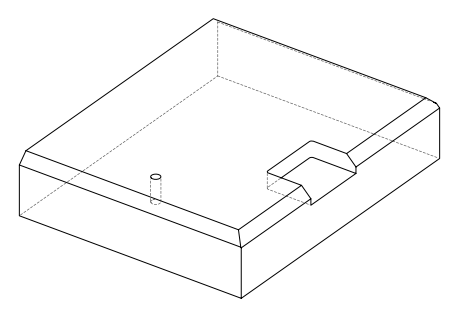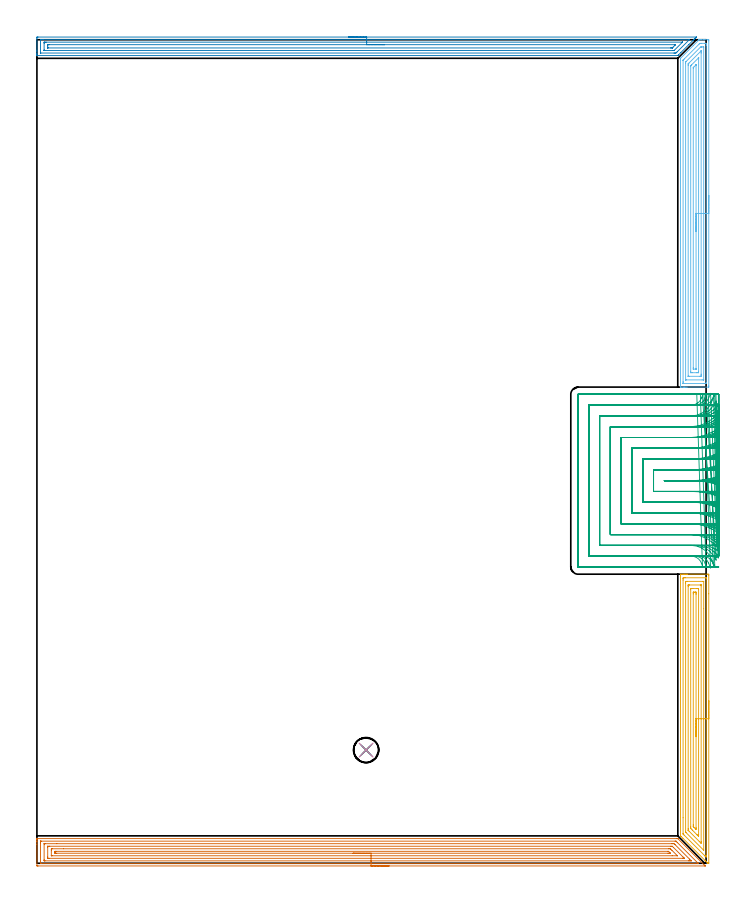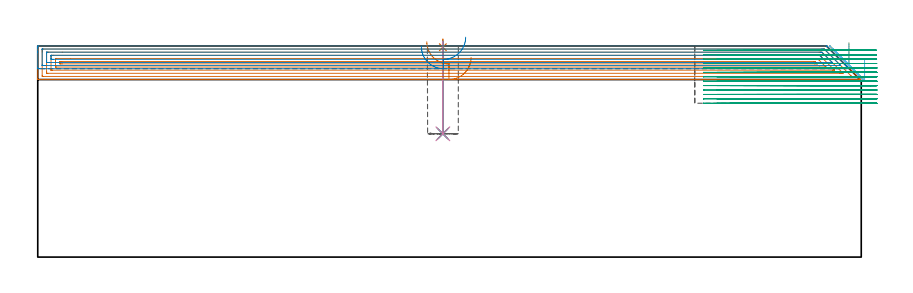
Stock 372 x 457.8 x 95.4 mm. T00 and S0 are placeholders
(PLAN: 9 operations, 5 tool changes, 104.5 min)
(1 SPOT_DRILL | STEP1POCKET | NXT0321_9005460120000 | 0.03 min | 2 mm3)
(2 DRILL_BLIND_HOLE_INTO_CENTER | STEP1POCKET | NXT0301_055 | 0.17 min | 2123 mm3)
(3 DRILL_TO_ENLARGE_BLIND_HOLE | STEP1POCKET | UGT0301_374 | 0.17 min | 3124 mm3)
(4 BORE_BLIND_HOLE | STEP1POCKET | UGT0332_064 | 0.17 min | 836 mm3)
(5 AREA_MILL | FG_CHAMFER_SURFACE | UGT0205_001 | 7.64 min | 20701 mm3)
(6 AREA_MILL_1 | FG_CHAMFER_SURFACE_1 | UGT0205_001 | 9.38 min | 24703 mm3)
(7 AREA_MILL_2 | FG_CHAMFER_SURFACE_2 | UGT0205_001 | 17.71 min | 41744 mm3)
(8 AREA_MILL_3 | FG_CHAMFER_SURFACE_3 | UGT0205_001 | 11.81 min | 19083 mm3)
(9 MILL_SLOT | SLOT_PARTIAL_RECTANGULAR | NXT0201_009 | Follow Part, ap 2, ae 75% | 57.44 min | 200596 mm3)
(TOOL NXT0321_9005460120000 | NC Spot Drill, 142deg, 12mm, Carbide, Uncoated | D12 PA142 FL30 Z2)
(TOOL NXT0301_055 | Carbide Drill 8.4mm [860.1-0840-042A1-MM 2214] | D8.4 PA140 FL61 Z2)
(TOOL UGT0301_374 | Twist Drill Flat Bottom 13 mm | D13 PA180 FL101 Z2)
(TOOL UGT0332_064 | 14 mm Boring Bar Slip Fit | D14)
(TOOL UGT0205_001 | Chamfer Mill 20 x 3 x 45 deg. | D20 FL50 Z2)
(TOOL NXT0201_009 | ENDMILL 8mm [2P460-0800-NA 1630] | D8 FL26 Z6)
(OP 1 SPOT_DRILL)
G17 G21 G94 G90
T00 M6
G54
G17 G0 G90 X183. Y62.9 S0 M3
G43 Z105.4 H0
G94 G81 G98 Z94.797 F250. R98.4
G80
M5
M2
(OP 2 DRILL_BLIND_HOLE_INTO_CENTER)
G17 G21 G94 G90
T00 M6
G54
G17 G0 G90 X183. Y62.9 S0 M3
G43 Z105.4 H1
G94 G81 G98 Z55.7 F250. R97.4
G80
M5
M2
(OP 3 DRILL_TO_ENLARGE_BLIND_HOLE)
G17 G21 G94 G90
T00 M6
G54
G17 G0 G90 X183. Y62.9 S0 M3
G43 Z105.4 H0
G94 G73 G98 Z55.7 F250. Q9.925 R97.4
G80
M5
M2
(OP 4 BORE_BLIND_HOLE)
G17 G21 G94 G90
T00 M6
G54
G17 G0 G90 X183. Y62.9 S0 M3
G43 Z105.4 H0
G94 G85 G98 Z55.7 F250. R97.4
G80
M5
M2
(OP 5 AREA_MILL)
G17 G21 G94 G90
T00 M6
G54
G17 G0 G90 X373.5 Y90.35 S1061 M3
G43 Z105.4 H0
Z89.7
G94 G1 Y90.312 Z88.828 F250.
Y90.198 Z87.963
Y90.009 Z87.112
Y89.747 Z86.28
Y89.413 Z85.474
Y89.01 Z84.7
Y88.542 Z83.964
Y88.01 Z83.272
Y87.421 Z82.629
Y86.778 Z82.04
Y86.086 Z81.508
Y85.35 Z81.04
Y84.576 Z80.637
Y83.77 Z80.303
Y82.938 Z80.041
Y82.087 Z79.852
Y81.222 Z79.738
Y80.35 Z79.7
Y0.142
X373.497 Y0.06 Z79.703
X373.493 Y0.01 Z79.706
X373.144 Y0. Z80.056
X373.098 Z80.102
X373.076 Y0.001 Z80.124
X373.001 Y0.01 Z80.197
X372.809 Y0.191 Z80.391
X372.23 Y0.768 Z80.966
X371.716 Y1.284 Z81.484
X371.352 Y1.646 Z81.844
X359.096 Y13.903 Z94.103
X358.152 Y14.847 Z95.046
X357.86 Y15.141 Z95.337
X357.804 Y15.206 Z95.39
X357.8 Y15.293 Z95.4
Y160.558
X357.802 Y160.69 Z95.388
X357.923 Y160.697 Z95.269
X358.051 Y160.7 Z95.148
X358.753 Z94.446
X359.388 Z93.812
X359.948 Z93.248
X360.228 Z92.969
X360.825 Z92.372
X361.105 Z92.092
X361.702 Z91.492
X372.808 Z80.389
X373.107 Y160.696 Z80.09
X373.492 Y160.69 Z79.705
X373.496 Y160.507 Z79.702
X373.499 Y160.112 Z79.701
X373.5 Y149.792 Z79.7
Y80.35
X372.086 Z81.114
X372.085 Y4.299 Z81.115
Y4.153
X372.079 Y3.415 Z81.121
X371.352 Y4.1 Z81.848
X371.297 Y4.153 Z81.903
X359.712 Y15.738 Z93.488
X359.469 Y15.986 Z93.731
X359.305 Y16.157 Z93.895
X359.221 Y16.256 Z93.979
X359.219 Y16.298 Z93.981
X359.215 Y16.482 Z93.985
X359.214 Y25.293 Z93.986
Y157.439
X359.216 Y158.182 Z93.984
X359.218 Y158.33 Z93.982
X359.226 Y158.69 Z93.974
X359.586 Y158.698 Z93.614
X359.948 Y158.699 Z93.252
X360.461 Y158.7 Z92.739
X372.021 Y158.699 Z81.179
X372.045 Y158.698 Z81.155
X372.069 Y158.692 Z81.131
X372.079 Y158.686 Z81.121
X372.081 Y158.668 Z81.119
X372.085 Y158.477 Z81.115
X372.086 Y80.35 Z81.114
X370.672 Z82.528
X370.671 Y7.518 Z82.529
X370.669 Y7.318 Z82.531
X370.667 Y7.263 Z82.533
X370.665 Y7.246 Z82.535
X370.65 Y7.259 Z82.55
X370.572 Y7.33 Z82.628
X370.475 Y7.425 Z82.725
X360.825 Y17.075 Z92.375
X360.716 Y17.187 Z92.484
X360.662 Y17.245 Z92.538
X360.638 Y17.273 Z92.562
X360.636 Y17.322 Z92.564
X360.631 Y17.521 Z92.569
X360.629 Y17.719 Z92.571
Y155.856
X360.631 Y156.547 Z92.569
X360.633 Y156.646 Z92.567
X360.635 Y156.687 Z92.565
X360.68 Y156.694 Z92.52
X360.825 Y156.697 Z92.375
X361.552 Y156.7 Z91.648
X370.325 Z82.875
X370.475 Y156.697 Z82.725
X370.625 Y156.692 Z82.575
X370.662 Y156.69 Z82.538
X370.665 Y156.666 Z82.535
X370.669 Y156.614 Z82.531
X370.671 Y156.547 Z82.529
X370.672 Y141.536 Z82.528
Y80.35
X369.257 Z83.943
Y12.173
X369.255 Y11.631 Z83.945
X369.25 Y11.282 Z83.95
X369.247 Y11.114 Z83.953
X369.07 Y11.282 Z84.13
X368.721 Y11.629 Z84.479
X368.175 Y12.173 Z85.025
X362.58 Y17.769 Z90.62
X362.261 Y18.089 Z90.939
X362.101 Y18.253 Z91.099
X362.063 Y18.296 Z91.137
X362.05 Y18.316 Z91.15
X362.047 Y18.335 Z91.153
X362.045 Y18.412 Z91.155
X362.043 Y18.957 Z91.157
Y19.303
Y153.874
X362.044 Y154.418 Z91.156
X362.046 Y154.601 Z91.154
X362.049 Y154.665 Z91.151
X362.052 Y154.69 Z91.148
X362.072 Y154.692 Z91.128
X362.173 Y154.696 Z91.027
X362.58 Y154.7 Z90.62
X362.644 Z90.556
X368.785 Z84.415
X369.13 Y154.696 Z84.07
X369.216 Y154.692 Z83.984
X369.251 Y154.688 Z83.949
X369.253 Y154.661 Z83.947
X369.255 Y154.585 Z83.945
X369.257 Y154.22 Z83.943
Y80.35
X367.843 Z85.357
Y15.738
X367.841 Y15.293 Z85.359
X367.839 Y15.07 Z85.361
X367.837 Y14.977 Z85.363
X367.763 Y15.047 Z85.437
X367.06 Y15.738 Z86.14
X366.966 Y15.832 Z86.234
X364.334 Y18.464 Z88.866
X363.505 Y19.303 Z89.695
X363.464 Y19.363 Z89.736
X363.462 Y19.415 Z89.738
X363.459 Y19.526 Z89.741
X363.458 Y19.749 Z89.742
X363.457 Y20.194 Z89.743
Y152.091
X363.462 Y152.537 Z89.738
X363.464 Y152.647 Z89.736
X363.469 Y152.69 Z89.731
X363.535 Y152.693 Z89.665
X363.737 Y152.698 Z89.463
X364.334 Y152.7 Z88.866
X364.612 Z88.588
X366.966 Z86.234
X367.244 Z85.956
X367.699 Y152.696 Z85.501
X367.794 Y152.693 Z85.406
X367.833 Y152.69 Z85.367
X367.836 Y152.647 Z85.364
X367.839 Y152.537 Z85.361
X367.843 Y152.091 Z85.357
Y80.35
X366.429 Z86.771
Y19.849
X366.428 Y19.303 Z86.772
X366.425 Y18.961 Z86.775
X366.422 Y18.86 Z86.778
X366.232 Y19.027 Z86.968
X366.089 Y19.162 Z87.111
X365.945 Y19.303 Z87.255
X365.211 Y20.037 Z87.989
X365.056 Y20.194 Z88.144
X364.895 Y20.364 Z88.305
X364.878 Y20.413 Z88.322
X364.875 Y20.454 Z88.325
X364.872 Y20.539 Z88.328
X364.871 Y21.085 Z88.329
Y21.431
Y149.763
X364.874 Y150.309 Z88.326
X364.878 Y150.648 Z88.322
X364.881 Y150.69 Z88.319
X364.923 Y150.694 Z88.277
X365.019 Y150.698 Z88.181
X365.211 Y150.699 Z87.989
X365.704 Y150.7 Z87.496
X366.089 Z87.111
X366.217 Z86.983
X366.32 Y150.698 Z86.88
X366.388 Y150.694 Z86.812
X366.421 Y150.69 Z86.779
X366.423 Y150.654 Z86.777
X366.427 Y150.309 Z86.773
X366.429 Y149.964 Z86.771
Y149.418
Y80.35
Y79.478 Z86.809
Y78.614 Z86.923
Y77.762 Z87.112
Y76.93 Z87.374
Y76.124 Z87.708
Y75.35 Z88.111
Y74.614 Z88.58
Y73.922 Z89.111
Y73.279 Z89.7
Y72.69 Z90.343
Y72.159 Z91.035
Y71.69 Z91.771
Y71.287 Z92.545
Y70.953 Z93.351
Y70.691 Z94.183
Y70.502 Z95.035
Y70.388 Z95.899
Y70.35 Z96.771
G0 Z105.4
M5
M2
(OP 6 AREA_MILL_1)
G17 G21 G94 G90
T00 M6
G54
G17 G0 G90 X373.5 Y371.25 S1061 M3
G43 Z105.4 H0
Z89.7
G94 G1 Y371.212 Z88.828 F250.
Y371.098 Z87.963
Y370.909 Z87.112
Y370.647 Z86.28
Y370.313 Z85.474
Y369.91 Z84.7
Y369.442 Z83.964
Y368.91 Z83.272
Y368.321 Z82.629
Y367.678 Z82.04
Y366.986 Z81.508
Y366.25 Z81.04
Y365.476 Z80.637
Y364.67 Z80.303
Y363.838 Z80.041
Y362.986 Z79.852
Y362.122 Z79.738
Y361.25 Z79.7
Y265.306
X373.495 Y264.808 Z79.703
X373.492 Y264.71 Z79.706
X373.388 Y264.7 Z79.809
X361.421 Z91.774
X360.825 Z92.369
X360.262 Z92.935
X359.948 Z93.248
X359.385 Z93.811
X359.07 Z94.124
X358.082 Z95.118
X357.94 Y264.701 Z95.252
X357.896 Y264.702 Z95.296
X357.803 Y264.71 Z95.388
X357.8 Y264.86 Z95.4
Y447.376
X357.804 Y447.495 Z95.389
X357.884 Y447.585 Z95.313
X364.773 Y454.473 Z88.427
X367.939 Y457.64 Z85.259
X367.971 Y457.673 Z85.226
X368.034 Y457.737 Z85.159
X368.098 Y457.79 Z85.093
X368.155 Y457.799 Z85.036
X368.596 Y457.8 Z84.603
X368.969 Z84.23
X369.598 Z83.597
X370.789 Z82.408
X371.352 Z81.842
X372.825 Z80.37
X373.107 Y457.796 Z80.089
X373.492 Y457.79 Z79.704
X373.496 Y457.589 Z79.702
X373.499 Y457.194 Z79.701
X373.5 Y361.25 Z79.7
X372.086 Z81.114
X372.085 Y267.238 Z81.115
X372.084 Y267.091 Z81.116
X372.079 Y266.728 Z81.121
X371.728 Y266.709 Z81.472
X371.352 Y266.703 Z81.848
X370.859 Y266.7 Z82.341
X370.475 Z82.725
X359.454 Z93.746
X359.283 Y266.703 Z93.917
X359.254 Y266.705 Z93.946
X359.228 Y266.709 Z93.972
X359.221 Y266.743 Z93.979
X359.217 Y266.943 Z93.983
X359.215 Y267.091 Z93.985
X359.214 Y267.837 Z93.986
X359.215 Y446.337 Z93.985
X359.216 Y446.411 Z93.984
X359.219 Y446.446 Z93.981
X359.222 Y446.46 Z93.978
X359.238 Y446.484 Z93.962
X359.594 Y446.843 Z93.606
X359.948 Y447.198 Z93.252
X368.159 Y455.409 Z85.041
X368.446 Y455.688 Z84.754
X368.538 Y455.776 Z84.662
X368.721 Y455.79 Z84.479
X369.215 Y455.798 Z83.985
X371.352 Y455.8 Z81.848
X371.846 Z81.354
X372.017 Y455.797 Z81.183
X372.046 Y455.795 Z81.154
X372.072 Y455.791 Z81.128
X372.079 Y455.757 Z81.121
X372.084 Y455.557 Z81.116
X372.085 Y455.409 Z81.115
X372.086 Y454.663 Z81.114
Y361.25
X370.672 Z82.528
X370.671 Y268.876 Z82.529
X370.669 Y268.776 Z82.531
X370.667 Y268.727 Z82.533
X370.665 Y268.711 Z82.535
X370.643 Y268.705 Z82.557
X370.475 Y268.703 Z82.725
X369.771 Y268.7 Z83.429
X360.998 Z92.202
X360.825 Y268.703 Z92.375
X360.653 Y268.708 Z92.547
X360.635 Y268.71 Z92.565
X360.633 Y268.722 Z92.567
X360.63 Y268.756 Z92.57
X360.629 Y268.809 Z92.571
Y268.876
Y444.699
Y444.898
X360.633 Y445.245 Z92.567
X360.636 Y445.413 Z92.564
X360.792 Y445.591 Z92.408
X360.808 Y445.609 Z92.392
X368.824 Y453.624 Z84.376
X368.982 Y453.771 Z84.218
X369.252 Y453.79 Z83.948
X369.427 Y453.798 Z83.773
X369.598 Y453.799 Z83.602
X370.302 Y453.8 Z82.898
X370.475 Y453.797 Z82.725
X370.648 Y453.792 Z82.552
X370.665 Y453.79 Z82.535
X370.667 Y453.778 Z82.533
X370.67 Y453.744 Z82.53
X370.671 Y453.69 Z82.529
X370.672 Y453.624 Z82.528
Y361.25
X369.257 Z83.943
Y271.9
X369.256 Y271.554 Z83.944
X369.253 Y271.012 Z83.947
X369.25 Y270.826 Z83.95
X369.239 Y270.71 Z83.961
X368.682 Y270.7 Z84.518
X362.541 Z90.659
X362.161 Y270.704 Z91.039
X362.067 Y270.708 Z91.133
X362.049 Y270.71 Z91.151
X362.047 Y270.724 Z91.153
X362.045 Y270.757 Z91.155
X362.043 Y270.83 Z91.157
Y443.46
X362.044 Y443.806 Z91.156
X362.048 Y444.347 Z91.152
X362.051 Y444.39 Z91.149
X362.071 Y444.414 Z91.129
X362.131 Y444.478 Z91.069
X362.348 Y444.699 Z90.852
X362.464 Y444.816 Z90.736
X369.101 Y451.452 Z84.099
X369.174 Y451.522 Z84.026
X369.219 Y451.563 Z83.981
X369.245 Y451.586 Z83.955
X369.25 Y451.554 Z83.95
X369.254 Y451.46 Z83.946
X369.256 Y451.294 Z83.944
X369.257 Y450.946 Z83.943
Y450.4
Y361.25
X367.843 Z85.357
Y273.339
X367.842 Y272.892 Z85.358
X367.84 Y272.781 Z85.36
X367.836 Y272.727 Z85.364
X367.834 Y272.71 Z85.366
X367.803 Y272.708 Z85.397
X367.592 Y272.702 Z85.608
X366.966 Y272.7 Z86.234
X366.716 Z86.484
X364.334 Z88.866
X364.084 Z89.116
X363.596 Y272.704 Z89.604
X363.485 Y272.708 Z89.715
X363.466 Y272.71 Z89.734
X363.463 Y272.727 Z89.737
X363.46 Y272.781 Z89.74
X363.458 Y272.892 Z89.742
X363.457 Y273.339 Z89.743
Y442.914
X363.465 Y443.354 Z89.735
X363.681 Y443.578 Z89.519
X363.905 Y443.806 Z89.295
X367.776 Y447.677 Z85.424
X367.818 Y447.715 Z85.382
X367.835 Y447.728 Z85.365
X367.836 Z85.364
X367.839 Y447.71 Z85.361
X367.841 Y447.599 Z85.359
X367.843 Y447.376 Z85.357
Y361.25
X366.429 Z86.771
X366.428 Y275.124 Z86.772
X366.426 Y274.78 Z86.774
X366.423 Y274.73 Z86.777
X366.421 Y274.71 Z86.779
X366.4 Y274.708 Z86.8
X366.297 Y274.704 Z86.903
X366.089 Y274.701 Z87.111
X365.073 Z88.127
X364.962 Y274.705 Z88.238
X364.889 Y274.71 Z88.311
X364.878 Y274.714 Z88.322
X364.875 Y274.732 Z88.325
X364.873 Y274.778 Z88.327
X364.872 Y275.124 Z88.328
X364.871 Y275.47 Z88.329
X364.872 Y442.021 Z88.328
X364.873 Y442.194 Z88.327
X364.876 Y442.28 Z88.324
X364.878 Y442.319 Z88.322
X364.898 Y442.34 Z88.302
X365.211 Y442.662 Z87.989
X366.354 Y443.806 Z86.846
X366.383 Y443.833 Z86.817
X366.41 Y443.855 Z86.79
X366.423 Y443.863 Z86.777
X366.424 Y443.856 Z86.776
X366.428 Y443.83 Z86.772
X366.429 Y443.806 Z86.771
Y443.748
Y361.25
Y360.378 Z86.809
Y359.514 Z86.923
Y358.662 Z87.112
Y357.83 Z87.374
Y357.024 Z87.708
Y356.25 Z88.111
Y355.514 Z88.58
Y354.822 Z89.111
Y354.179 Z89.7
Y353.59 Z90.343
Y353.058 Z91.035
Y352.59 Z91.771
Y352.187 Z92.545
Y351.853 Z93.351
Y351.591 Z94.183
Y351.402 Z95.035
Y351.288 Z95.9
Y351.25 Z96.771
G0 Z105.4
M5
M2
(OP 7 AREA_MILL_2)
G17 G21 G94 G90
T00 M6
G54
G17 G0 G90 X195.75 Y-1.5 S1061 M3
G43 Z105.4 H0
Z90.2
G94 G1 X195.712 Z89.328 F250.
X195.598 Z88.463
X195.409 Z87.612
X195.147 Z86.78
X194.813 Z85.974
X194.41 Z85.2
X193.942 Z84.464
X193.41 Z83.772
X192.821 Z83.129
X192.178 Z82.54
X191.486 Z82.008
X190.75 Z81.54
X189.976 Z81.137
X189.17 Z80.803
X188.338 Z80.541
X187.486 Z80.352
X186.622 Z80.238
X185.75 Z80.2
X0.631
X0.252 Y-1.497 Z80.202
X0.01 Y-1.492 Z80.206
X0. Y-1.247 Z80.45
Y10.529 Z92.224
Y11.936 Z93.633
Y12.301 Z93.996
Y13.03 Z94.73
Y13.278 Z94.977
X0.007 Y13.672 Z95.363
X0.01 Y13.697 Z95.388
X0.184 Y13.7 Z95.4
X355.666
X356.304 Y13.699 Z95.386
X356.361 Y13.64 Z95.337
X356.371 Y13.63 Z95.328
X370.989 Y-0.987 Z80.709
X371.329 Y-1.329 Z80.371
X371.43 Y-1.43 Z80.27
X371.465 Y-1.467 Z80.233
X371.482 Y-1.494 Z80.205
X371.465 Y-1.5 Z80.2
X185.75
Y-0.086 Z81.614
X2.404 Y-0.085 Z81.615
X2.01 Y-0.069 Z81.631
X2.006 Y0.05 Z81.75
X2.001 Y0.313 Z82.013
X2. Y10.945 Z92.645
X2.001 Y11.415 Z93.115
X2.002 Y11.829 Z93.529
X2.01 Y12.246 Z93.946
X2.017 Y12.28 Z93.98
X2.036 Y12.281 Z93.981
X2.09 Y12.284 Z93.984
X2.2 Y12.285 Z93.985
X2.42 Y12.286 Z93.986
X354.787
X355.225 Y12.28 Z93.98
X355.249 Y12.279 Z93.979
X355.287 Y12.252 Z93.952
X355.376 Y12.169 Z93.869
X355.506 Y12.043 Z93.743
X355.666 Y11.885 Z93.585
X356.135 Y11.415 Z93.115
X367.292 Y0.259 Z81.959
X367.508 Y0.04 Z81.74
X367.584 Y-0.04 Z81.66
X367.613 Y-0.074 Z81.626
X367.614 Y-0.079 Z81.621
X367.599 Y-0.081 Z81.619
X367.497 Y-0.084 Z81.616
X367.292 Y-0.086 Z81.614
X367.276
X185.75
Y1.328 Z83.028
X4.554 Y1.329 Z83.029
X4.208 Y1.33 Z83.03
X4.094 Y1.332 Z83.032
X4.011 Y1.335 Z83.035
X4.007 Y1.464 Z83.164
X4.002 Y1.671 Z83.371
X4. Y1.877 Z83.577
X4.001 Y10.734 Z92.434
X4.005 Y10.804 Z92.504
X4.01 Y10.855 Z92.555
X4.038 Y10.864 Z92.564
X4.208 Y10.867 Z92.567
X4.758 Y10.87 Z92.57
X11.073 Y10.871 Z92.571
X352.983
X353.533 Y10.87 Z92.57
X353.877 Y10.868 Z92.568
X354.218 Y10.864 Z92.564
X354.566 Y10.529 Z92.229
X354.771 Y10.328 Z92.028
X362.82 Y2.281 Z83.981
X363.427 Y1.671 Z83.371
X363.714 Y1.377 Z83.077
X363.743 Y1.335 Z83.035
X363.714 Y1.334 Z83.034
X363.164 Y1.33 Z83.03
X362.82 Y1.329 Z83.029
X362.271 Y1.328 Z83.028
X185.75
Y2.743 Z84.443
X6.703
X6.121 Y2.745 Z84.445
X6.061 Y2.746 Z84.446
X6.021 Y2.749 Z84.449
X6.01 Y2.757 Z84.457
X6.008 Y2.781 Z84.481
X6.003 Y3. Z84.7
X6. Y3.439 Z85.139
Y8.755 Z90.455
X6.003 Y9.199 Z90.899
X6.008 Y9.419 Z91.119
X6.01 Y9.443 Z91.143
X6.025 Y9.45 Z91.15
X6.084 Y9.453 Z91.153
X6.186 Y9.456 Z91.156
X6.891 Y9.457 Z91.157
X7.079
X352.277
X352.983 Y9.452 Z91.152
X353.178 Y9.45 Z91.15
X353.877 Y8.774 Z90.474
X353.894 Y8.758 Z90.458
X359.243 Y3.409 Z85.109
X359.643 Y3.007 Z84.707
X359.837 Y2.808 Z84.508
X359.881 Y2.758 Z84.458
X359.888 Y2.748 Z84.448
X359.879 Y2.747 Z84.447
X359.817 Y2.745 Z84.445
X359.243 Y2.743 Z84.443
X359.055
X185.75
Y4.157 Z85.857
X8.507
X8.161 Y4.159 Z85.859
X8.062 Y4.161 Z85.861
X8.01 Y4.164 Z85.864
X8.007 Y4.174 Z85.874
X8.003 Y4.232 Z85.932
X8.001 Y4.328 Z86.028
X8. Y6.986 Z88.686
X8.001 Y7.658 Z89.358
X8.005 Y7.872 Z89.572
X8.01 Y8.033 Z89.733
X8.334 Y8.039 Z89.739
X8.508 Y8.042 Z89.742
X14.739 Y8.043 Z89.743
X351.194
X351.918 Y8.041 Z89.741
X352.089 Y8.038 Z89.738
X352.141 Y8.036 Z89.736
X352.202 Y7.987 Z89.687
X352.322 Y7.872 Z89.572
X352.983 Y7.219 Z88.919
X355.941 Y4.259 Z85.959
X355.993 Y4.204 Z85.904
X356.023 Y4.167 Z85.867
X356.024 Y4.163 Z85.863
X356.011 Y4.162 Z85.862
X355.838 Y4.158 Z85.858
X353.156 Y4.157 Z85.857
X185.75
Y5.571 Z87.271
X11.002 Y5.572 Z87.272
X10.468 Y5.574 Z87.274
X10.101 Y5.578 Z87.278
X10.01 Y5.585 Z87.285
X10.004 Y5.674 Z87.374
X10.003 Y6.1 Z87.8
X10.005 Y6.559 Z88.259
X10.011 Y6.622 Z88.322
X10.069 Y6.624 Z88.324
X10.202 Y6.627 Z88.327
X10.468 Y6.628 Z88.328
X10.829 Y6.629 Z88.329
X350.661 Y6.628 Z88.328
X350.927 Y6.625 Z88.325
X351.06 Y6.622 Z88.322
X351.123 Y6.618 Z88.318
X351.194 Y6.553 Z88.253
X351.65 Y6.1 Z87.8
X352.089 Y5.659 Z87.359
X352.156 Y5.585 Z87.285
X352.089 Y5.578 Z87.278
X351.725 Y5.574 Z87.274
X351.194 Y5.572 Z87.272
X350.834 Y5.571 Z87.271
X185.75
X184.878 Z87.309
X184.014 Z87.423
X183.162 Z87.612
X182.33 Z87.874
X181.524 Z88.208
X180.75 Z88.611
X180.014 Z89.08
X179.322 Z89.611
X178.679 Z90.2
X178.09 Z90.843
X177.558 Z91.535
X177.09 Z92.271
X176.687 Z93.045
X176.353 Z93.851
X176.091 Z94.683
X175.902 Z95.535
X175.788 Z96.399
X175.75 Z97.271
G0 Z105.4
M5
M2
(OP 8 AREA_MILL_3)
G17 G21 G94 G90
T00 M6
G54
G17 G0 G90 X173.3 Y459.3 S1061 M3
G43 Z105.4 H0
Z95.1
G94 G1 X173.338 Z94.228 F250.
X173.452 Z93.364
X173.641 Z92.512
X173.903 Z91.68
X174.237 Z90.874
X174.64 Z90.1
X175.108 Z89.364
X175.639 Z88.672
X176.229 Z88.029
X176.872 Z87.44
X177.564 Z86.908
X178.3 Z86.44
X179.074 Z86.037
X179.88 Z85.703
X180.712 Z85.441
X181.563 Z85.252
X182.428 Z85.138
X183.3 Z85.1
X366.578 Y459.299 Z85.099
X366.583 Y459.295 Z85.103
X366.578 Y459.281 Z85.117
X366.436 Y459.136 Z85.263
X365.982 Y458.681 Z85.716
X365.821 Y458.519 Z85.876
X365.665 Y458.364 Z86.034
X365.536 Y458.235 Z86.163
X365.384 Y458.082 Z86.313
X365.237 Y457.936 Z86.462
X365.089 Y457.788 Z86.61
X364.947 Y457.645 Z86.751
X364.81 Y457.509 Z86.889
X364.642 Y457.341 Z87.056
X362.409 Y455.108 Z89.29
X357.955 Y450.655 Z93.744
X356.645 Y449.344 Z95.054
X356.603 Y449.302 Z95.097
X356.375 Y449.077 Z95.32
X356.295 Y449.003 Z95.389
X356.156 Y449. Z95.4
X0.171
X0.01 Y449.002 Z95.388
X0.003 Y449.129 Z95.263
X0. Y449.263 Z95.136
Y449.549 Z94.85
Y450.218 Z94.177
Y451.426 Z92.971
Y451.966 Z92.429
Y458.686 Z85.711
X0.004 Y458.956 Z85.442
X0.01 Y459.293 Z85.104
X0.269 Y459.297 Z85.102
X0.617 Y459.3 Z85.1
X183.3
Y457.886 Z86.514
X362.219 Y457.885 Z86.515
X362.409
X362.614 Y457.882 Z86.518
X362.714 Y457.879 Z86.521
X362.668 Y457.829 Z86.571
X362.511 Y457.663 Z86.737
X362.409 Y457.559 Z86.841
X355.942 Y451.092 Z93.308
X355.604 Y450.758 Z93.642
X355.263 Y450.421 Z93.979
X355.058 Y450.419 Z93.981
X354.369 Y450.415 Z93.985
X354.169 Y450.414 Z93.986
X2.203 Y450.415 Z93.985
X2.053 Y450.417 Z93.983
X2.018 Y450.42 Z93.98
X2.01 Y450.423 Z93.977
X2.006 Y450.433 Z93.967
X2.003 Y450.463 Z93.937
X2. Y450.613 Z93.787
Y457.603 Z86.797
X2.002 Y457.735 Z86.665
X2.007 Y457.84 Z86.56
X2.01 Y457.871 Z86.529
X2.019 Y457.879 Z86.521
X2.058 Y457.88 Z86.52
X2.404 Y457.885 Z86.515
X2.605 Y457.886 Z86.514
X3.297
X183.3
Y456.472 Z87.928
X358.696 Y456.471 Z87.929
X358.746 Y456.47 Z87.93
X358.836 Y456.467 Z87.933
X358.848 Y456.465 Z87.935
X358.844 Y456.453 Z87.947
X358.836 Y456.437 Z87.963
X358.785 Y456.384 Z88.016
X358.735 Y456.334 Z88.066
X354.368 Y451.967 Z92.433
X354.262 Y451.873 Z92.527
X354.219 Y451.835 Z92.565
X353.616 Y451.829 Z92.571
X4.33
X4.191 Y451.83 Z92.57
X4.051 Y451.834 Z92.566
X4.018 Y451.835 Z92.565
X4.01 Y451.855 Z92.545
X4.005 Y451.904 Z92.496
X4.002 Y451.966 Z92.434
X4. Y452.152 Z92.248
Y455.647 Z88.753
X4.006 Y456.334 Z88.066
X4.01 Y456.427 Z87.973
X4.013 Y456.465 Z87.935
X4.055 Y456.467 Z87.933
X4.191 Y456.469 Z87.931
X4.944 Y456.472 Z87.928
X5.084
X183.3
Y455.057 Z89.343
X354.783
X354.891 Y455.055 Z89.345
X354.937 Y455.052 Z89.348
X354.986 Y455.047 Z89.353
X354.954 Y455.01 Z89.39
X354.894 Y454.947 Z89.453
X354.538 Y454.587 Z89.813
X354.455 Y454.503 Z89.897
X353.571 Y453.62 Z90.78
X353.476 Y453.525 Z90.875
X353.241 Y453.294 Z91.106
X353.204 Y453.261 Z91.139
X353.188 Y453.25 Z91.15
X353.166 Y453.248 Z91.152
X353.062 Y453.244 Z91.156
X352.583 Y453.243 Z91.157
X352.17
X6.139
X6.091 Y453.244 Z91.156
X6.042 Y453.247 Z91.153
X6.01 Y453.25 Z91.15
X6.008 Y453.294 Z91.106
X6. Y453.691 Z90.709
Y454.565 Z89.835
Y454.587 Z89.813
X6.01 Y455.012 Z89.388
X6.023 Y455.051 Z89.349
X6.101 Y455.053 Z89.347
X6.229 Y455.056 Z89.344
X6.39 Y455.057 Z89.343
X6.871
X183.3
X184.171 Z89.381
X185.036 Z89.495
X185.888 Z89.683
X186.72 Z89.946
X187.526 Z90.28
X188.3 Z90.682
X189.036 Z91.151
X189.728 Z91.682
X190.371 Z92.272
X190.96 Z92.915
X191.491 Z93.607
X191.96 Z94.343
X192.363 Z95.116
X192.697 Z95.922
X192.959 Z96.754
X193.148 Z97.606
X193.262 Z98.471
X193.3 Z99.343
G0 Z105.4
M5
M2
(OP 9 MILL_SLOT)
G17 G21 G94 G90
T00 M6
G54
G17 G0 G90 X378.902 Y215.028 S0 M3
G43 Z105.4 H1
Z93.408
G94 G1 X376. Y214.268 F250.
G2 X363.833 Y212.7 R48. F500.
G1 X348.8
X363.819
G2 X376. Y211.129 R48.
G1 X378.902 Y210.367 F250.
X378.871 Y221.37
X376. Y220.501
G2 X363.833 Y218.7 R42. F500.
G1 X342.8
Y206.7
X363.819
G2 X376. Y204.895 R42.
G1 X378.871 Y204.025 F250.
X378.823 Y227.832
X376. Y226.818
G2 X363.833 Y224.7 R36. F500.
G1 X336.8
Y200.7
X363.819
G2 X376. Y198.577 R36.
G1 X378.823 Y197.562 F250.
X378.742 Y234.495
X376. Y233.278
G2 X363.833 Y230.7 R30. F500.
G1 X330.8
Y194.7
X363.819
G2 X376. Y192.116 R30.
G1 X378.742 Y190.898 F250.
X378.586 Y241.534
X376. Y240.013
G2 X363.833 Y236.7 R24. F500.
G1 X324.8
Y188.7
X363.819
G2 X376. Y185.379 R24.
G1 X378.585 Y183.857 F250.
X378.211 Y249.463
X376. Y247.435
G2 X363.833 Y242.7 R18. F500.
G1 X318.8
Y182.7
X363.819
G2 X376. Y177.952 R18.
G1 X378.209 Y175.922 F250.
X376.175 Y259.88
X375.256 Y257.024
G2 X363.833 Y248.7 R12. F500.
G1 X312.8
Y176.7
X363.819
G2 X375.246 Y168.363 R12.
G1 X376.162 Y165.506 F250.
X369.99 Y260.114 F500.
X369.49 Y258.7 F250.
G2 X363.833 Y254.7 R6. F500.
G1 X306.8
Y170.7
X363.819
G2 X369.476 Y166.7 R6.
G1 X369.976 Y165.286 F250.
X366.833 Y260.7 F500.
X363.833 F250.
X300.9 F500.
X300.845 Y260.695
X300.805 Y260.655
X300.8 Y260.6
Y164.8
X300.805 Y164.745
X300.845 Y164.705
X300.9 Y164.7
X363.819
X366.819 F250.
G0 Z105.4
X378.932 Y214.427
Z91.415
G1 X376. Y213.791
G2 X365.825 Y212.7 R48. F500.
G1 X348.8
X365.812
G2 X376. Y211.606 R48.
G1 X378.932 Y210.97 F250.
X378.911 Y220.678
X376. Y219.951
G2 X365.825 Y218.7 R42. F500.
G1 X342.8
Y206.7
X365.812
G2 X376. Y205.446 R42.
G1 X378.91 Y204.718 F250.
X378.878 Y227.016
X376. Y226.168
G2 X365.825 Y224.7 R36. F500.
G1 X336.8
Y200.7
X365.812
G2 X376. Y199.228 R36.
G1 X378.877 Y198.379 F250.
X378.822 Y233.496
X376. Y232.478
G2 X365.825 Y230.7 R30. F500.
G1 X330.8
Y194.7
X365.812
G2 X376. Y192.917 R30.
G1 X378.822 Y191.898 F250.
X378.717 Y240.235
X376. Y238.964
G2 X365.825 Y236.7 R24. F500.
G1 X324.8
Y188.7
X365.812
G2 X376. Y186.43 R24.
G1 X378.716 Y185.157 F250.
X378.475 Y247.548
X376. Y245.852
G2 X365.825 Y242.7 R18. F500.
G1 X318.8
Y182.7
X365.812
G2 X376. Y179.539 R18.
G1 X378.473 Y177.841 F250.
X377.59 Y256.882
X376. Y254.338
G2 X365.825 Y248.7 R12. F500.
G1 X312.8
Y176.7
X365.812
G2 X376. Y171.041 R12.
G1 X377.585 Y168.494 F250.
X371.982 Y260.114 F500.
X371.482 Y258.7 F250.
G2 X365.825 Y254.7 R6. F500.
G1 X306.8
Y170.7
X365.812
G2 X371.469 Y166.7 R6.
G1 X371.969 Y165.286 F250.
X368.825 Y260.7 F500.
X365.825 F250.
X300.9 F500.
X300.845 Y260.695
X300.805 Y260.655
X300.8 Y260.6
Y164.8
X300.805 Y164.745
X300.845 Y164.705
X300.9 Y164.7
X365.812
X368.812 F250.
G0 Z105.4
X378.956 Y213.914
Z89.423
G1 X376. Y213.403
G2 X367.818 Y212.7 R48. F500.
G1 X348.8
X367.805
G2 X376. Y211.995 R48.
G1 X378.956 Y211.483 F250.
X378.943 Y220.089
X376. Y219.505
G2 X367.818 Y218.7 R42. F500.
G1 X342.8
Y206.7
X367.805
G2 X376. Y205.893 R42.
G1 X378.942 Y205.307 F250.
X378.921 Y226.324
X376. Y225.642
G2 X367.818 Y224.7 R36. F500.
G1 X336.8
Y200.7
X367.805
G2 X376. Y199.755 R36.
G1 X378.921 Y199.072 F250.
X378.886 Y232.656
X376. Y231.837
G2 X367.818 Y230.7 R30. F500.
G1 X330.8
Y194.7
X367.805
G2 X376. Y193.559 R30.
G1 X378.886 Y192.739 F250.
X378.82 Y239.161
X376. Y238.138
G2 X367.818 Y236.7 R24. F500.
G1 X324.8
Y188.7
X367.805
G2 X376. Y187.257 R24.
G1 X378.82 Y186.233 F250.
X378.672 Y246.031
X376. Y244.667
G2 X367.818 Y242.7 R18. F500.
G1 X318.8
Y182.7
X367.805
G2 X376. Y180.726 R18.
G1 X378.671 Y179.36 F250.
X378.194 Y253.968
X376. Y251.922
G2 X367.818 Y248.7 R12. F500.
G1 X312.8
Y176.7
X367.805
G2 X376. Y173.466 R12.
G1 X378.191 Y171.417 F250.
X374.504 Y261.236 F500.
X373.381 Y258.454 F250.
G2 X367.818 Y254.7 R6. F500.
G1 X306.8
Y170.7
X367.805
G2 X373.37 Y166.942 R6.
G1 X374.491 Y164.159 F250.
X370.818 Y260.7 F500.
X367.818 F250.
X300.9 F500.
X300.845 Y260.695
X300.805 Y260.655
X300.8 Y260.6
Y164.8
X300.805 Y164.745
X300.845 Y164.705
X300.9 Y164.7
X367.805
X370.805 F250.
G0 Z105.4
X378.978 Y213.422
Z87.431
G1 X376. Y213.057
G2 X370.156 Y212.7 R48. F500.
G1 X348.8
X370.155
G2 X376. Y212.343 R48.
G1 X378.978 Y211.978 F250.
X378.971 Y219.526
X376. Y219.109
G2 X370.156 Y218.7 R42. F500.
G1 X342.8
Y206.7
X370.155
G2 X376. Y206.291 R42.
G1 X378.971 Y205.874 F250.
X378.96 Y225.664
X376. Y225.177
G2 X370.156 Y224.7 R36. F500.
G1 X336.8
Y200.7
X370.155
G2 X376. Y200.222 R36.
G1 X378.96 Y199.735 F250.
X378.943 Y231.859
X376. Y231.275
G2 X370.156 Y230.7 R30. F500.
G1 X330.8
Y194.7
X370.155
G2 X376. Y194.125 R30.
G1 X378.943 Y193.541 F250.
X378.91 Y238.153
X376. Y237.422
G2 X370.156 Y236.7 R24. F500.
G1 X324.8
Y188.7
X370.155
G2 X376. Y187.977 R24.
G1 X378.91 Y187.247 F250.
X378.837 Y244.649
X376. Y243.675
G2 X370.156 Y242.7 R18. F500.
G1 X318.8
Y182.7
X370.155
G2 X376. Y181.725 R18.
G1 X378.837 Y180.751 F250.
X378.62 Y251.68
X376. Y250.219
G2 X370.156 Y248.7 R12. F500.
G1 X312.8
Y176.7
X370.155
G2 X376. Y175.18 R12.
G1 X378.62 Y173.719 F250.
X376.854 Y260.336
X375.369 Y257.729
G2 X370.156 Y254.7 R6. F500.
G1 X306.8
Y170.7
X370.155
G2 X375.368 Y167.671 R6.
G1 X376.854 Y165.065 F250.
X373.156 Y260.7 F500.
X370.156 F250.
X300.9 F500.
X300.845 Y260.695
X300.805 Y260.655
X300.8 Y260.6
Y164.8
X300.805 Y164.745
X300.845 Y164.705
X300.9 Y164.7
X370.155
X373.155 F250.
G0 Z105.4
X378.999 Y212.816
Z85.438
G1 X376. Y212.723
G2 X374.509 Y212.7 R48. F500.
G1 X348.8
X374.508
G2 X376. Y212.677 R48.
G1 X378.999 Y212.584 F250.
X378.998 Y218.833
X376. Y218.726
G2 X374.509 Y218.7 R42. F500.
G1 X342.8
Y206.7
X374.508
G2 X376. Y206.674 R42.
G1 X378.998 Y206.567 F250.
X378.997 Y224.855
X376. Y224.731
G2 X374.509 Y224.7 R36. F500.
G1 X336.8
Y200.7
X374.508
G2 X376. Y200.669 R36.
G1 X378.997 Y200.545 F250.
X378.996 Y230.886
X376. Y230.737
G2 X374.509 Y230.7 R30. F500.
G1 X330.8
Y194.7
X374.508
G2 X376. Y194.663 R30.
G1 X378.996 Y194.514 F250.
X378.994 Y236.933
X376. Y236.746
G2 X374.509 Y236.7 R24. F500.
G1 X324.8
Y188.7
X374.508
G2 X376. Y188.654 R24.
G1 X378.994 Y188.467 F250.
X378.99 Y243.01
X376. Y242.762
G2 X374.509 Y242.7 R18. F500.
G1 X318.8
Y182.7
X374.508
G2 X376. Y182.638 R18.
G1 X378.99 Y182.39 F250.
X378.977 Y249.166
X376. Y248.793
G2 X374.509 Y248.7 R12. F500.
G1 X312.8
Y176.7
X374.508
G2 X376. Y176.607 R12.
G1 X378.977 Y176.234 F250.
X378.906 Y255.633
X376. Y254.888
G2 X374.509 Y254.7 R6. F500.
G1 X306.8
Y170.7
X374.508
G2 X376. Y170.512 R6.
G1 X378.906 Y169.766 F250.
X377.509 Y260.7
X374.509
X300.9 F500.
X300.845 Y260.695
X300.805 Y260.655
X300.8 Y260.6
Y164.8
X300.805 Y164.745
X300.845 Y164.705
X300.9 Y164.7
X374.508
X377.508 F250.
G0 X379. Y212.71 Z83.446
G1 X376. Y212.7
X375.851 F500.
X348.8
X375.864
X376.
X379. Y212.691 F250.
Y218.711
X376. Y218.7
X375.851 F500.
X342.8
Y206.7
X375.864
X376.
X379. Y206.69 F250.
Y224.713
X376. Y224.7
X375.851 F500.
X336.8
Y200.7
X375.864
X376.
X379. Y200.688 F250.
Y230.715
X376. Y230.7
X375.851 F500.
X330.8
Y194.7
X375.864
X376.
X379. Y194.686 F250.
Y236.719
X376. Y236.7
X375.851 F500.
X324.8
Y188.7
X375.864
X376.
X379. Y188.683 F250.
Y242.725
X376. Y242.701
X375.851 Y242.7 F500.
X318.8
Y182.7
X375.864
X376. Y182.699
X379. Y182.677 F250.
Y248.738
X376. Y248.701
X375.851 Y248.7 F500.
X312.8
Y176.7
X375.864
X376. Y176.699
X379. Y176.665 F250.
X378.999 Y254.776
X376. Y254.702
X375.851 Y254.7 F500.
X306.8
Y170.7
X375.864
X376. Y170.698
X378.999 Y170.63 F250.
X378.851 Y260.7
X375.851
X300.9 F500.
X300.845 Y260.695
X300.805 Y260.655
X300.8 Y260.6
Y164.8
X300.805 Y164.745
X300.845 Y164.705
X300.9 Y164.7
X375.864
X378.864 F250.
G0 X379. Y212.7 Z81.454
G1 X376.
X348.8 F500.
X376.
X379. F250.
Y218.7
X376.
X342.8 F500.
Y206.7
X376.
X379. F250.
Y224.7
X376.
X336.8 F500.
Y200.7
X376.
X379. F250.
Y230.7
X376.
X330.8 F500.
Y194.7
X376.
X379. F250.
Y236.7
X376.
X324.8 F500.
Y188.7
X376.
X379. F250.
Y242.7
X376.
X318.8 F500.
Y182.7
X376.
X379. F250.
Y248.7
X376.
X312.8 F500.
Y176.7
X376.
X379. F250.
Y254.7
X376.
X306.8 F500.
Y170.7
X376.
X379. F250.
Y260.7
X376.
X300.9 F500.
X300.845 Y260.695
X300.805 Y260.655
X300.8 Y260.6
Y164.8
X300.805 Y164.745
X300.845 Y164.705
X300.9 Y164.7
X376.
X379. F250.
G0 Y212.7 Z79.462
G1 X376.
X348.8 F500.
X376.
X379. F250.
Y218.7
X376.
X342.8 F500.
Y206.7
X376.
X379. F250.
Y224.7
X376.
X336.8 F500.
Y200.7
X376.
X379. F250.
Y230.7
X376.
X330.8 F500.
Y194.7
X376.
X379. F250.
Y236.7
X376.
X324.8 F500.
Y188.7
X376.
X379. F250.
Y242.7
X376.
X318.8 F500.
Y182.7
X376.
X379. F250.
Y248.7
X376.
X312.8 F500.
Y176.7
X376.
X379. F250.
Y254.7
X376.
X306.8 F500.
Y170.7
X376.
X379. F250.
Y260.7
X376.
X300.9 F500.
X300.845 Y260.695
X300.805 Y260.655
X300.8 Y260.6
Y164.8
X300.805 Y164.745
X300.845 Y164.705
X300.9 Y164.7
X376.
X379. F250.
G0 Y212.7 Z77.469
G1 X376.
X348.8 F500.
X376.
X379. F250.
Y218.7
X376.
X342.8 F500.
Y206.7
X376.
X379. F250.
Y224.7
X376.
X336.8 F500.
Y200.7
X376.
X379. F250.
Y230.7
X376.
X330.8 F500.
Y194.7
X376.
X379. F250.
Y236.7
X376.
X324.8 F500.
Y188.7
X376.
X379. F250.
Y242.7
X376.
X318.8 F500.
Y182.7
X376.
X379. F250.
Y248.7
X376.
X312.8 F500.
Y176.7
X376.
X379. F250.
Y254.7
X376.
X306.8 F500.
Y170.7
X376.
X379. F250.
Y260.7
X376.
X300.9 F500.
X300.845 Y260.695
X300.805 Y260.655
X300.8 Y260.6
Y164.8
X300.805 Y164.745
X300.845 Y164.705
X300.9 Y164.7
X376.
X379. F250.
G0 Y212.7 Z75.477
G1 X376.
X348.8 F500.
X376.
X379. F250.
Y218.7
X376.
X342.8 F500.
Y206.7
X376.
X379. F250.
Y224.7
X376.
X336.8 F500.
Y200.7
X376.
X379. F250.
Y230.7
X376.
X330.8 F500.
Y194.7
X376.
X379. F250.
Y236.7
X376.
X324.8 F500.
Y188.7
X376.
X379. F250.
Y242.7
X376.
X318.8 F500.
Y182.7
X376.
X379. F250.
Y248.7
X376.
X312.8 F500.
Y176.7
X376.
X379. F250.
Y254.7
X376.
X306.8 F500.
Y170.7
X376.
X379. F250.
Y260.7
X376.
X300.9 F500.
X300.845 Y260.695
X300.805 Y260.655
X300.8 Y260.6
Y164.8
X300.805 Y164.745
X300.845 Y164.705
X300.9 Y164.7
X376.
X379. F250.
G0 Y212.7 Z73.485
G1 X376.
X348.8 F500.
X376.
X379. F250.
Y218.7
X376.
X342.8 F500.
Y206.7
X376.
X379. F250.
Y224.7
X376.
X336.8 F500.
Y200.7
X376.
X379. F250.
Y230.7
X376.
X330.8 F500.
Y194.7
X376.
X379. F250.
Y236.7
X376.
X324.8 F500.
Y188.7
X376.
X379. F250.
Y242.7
X376.
X318.8 F500.
Y182.7
X376.
X379. F250.
Y248.7
X376.
X312.8 F500.
Y176.7
X376.
X379. F250.
Y254.7
X376.
X306.8 F500.
Y170.7
X376.
X379. F250.
Y260.7
X376.
X300.9 F500.
X300.845 Y260.695
X300.805 Y260.655
X300.8 Y260.6
Y164.8
X300.805 Y164.745
X300.845 Y164.705
X300.9 Y164.7
X376.
X379. F250.
G0 Y212.7 Z71.492
G1 X376.
X348.8 F500.
X376.
X379. F250.
Y218.7
X376.
X342.8 F500.
Y206.7
X376.
X379. F250.
Y224.7
X376.
X336.8 F500.
Y200.7
X376.
X379. F250.
Y230.7
X376.
X330.8 F500.
Y194.7
X376.
X379. F250.
Y236.7
X376.
X324.8 F500.
Y188.7
X376.
X379. F250.
Y242.7
X376.
X318.8 F500.
Y182.7
X376.
X379. F250.
Y248.7
X376.
X312.8 F500.
Y176.7
X376.
X379. F250.
Y254.7
X376.
X306.8 F500.
Y170.7
X376.
X379. F250.
Y260.7
X376.
X300.9 F500.
X300.845 Y260.695
X300.805 Y260.655
X300.8 Y260.6
Y164.8
X300.805 Y164.745
X300.845 Y164.705
X300.9 Y164.7
X376.
X379. F250.
G0 Y212.7 Z69.5
G1 X376.
X348.8 F500.
X376.
X379. F250.
Y218.7
X376.
X342.8 F500.
Y206.7
X376.
X379. F250.
Y224.7
X376.
X336.8 F500.
Y200.7
X376.
X379. F250.
Y230.7
X376.
X330.8 F500.
Y194.7
X376.
X379. F250.
Y236.7
X376.
X324.8 F500.
Y188.7
X376.
X379. F250.
Y242.7
X376.
X318.8 F500.
Y182.7
X376.
X379. F250.
Y248.7
X376.
X312.8 F500.
Y176.7
X376.
X379. F250.
Y254.7
X376.
X306.8 F500.
Y170.7
X376.
X379. F250.
Y260.7
X376.
X300.9 F500.
X300.845 Y260.695
X300.805 Y260.655
X300.8 Y260.6
Y164.8
X300.805 Y164.745
X300.845 Y164.705
X300.9 Y164.7
X376.
X379. F250.
G0 Z105.4
M5
M2
